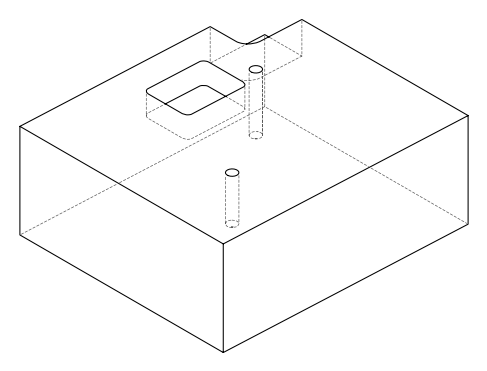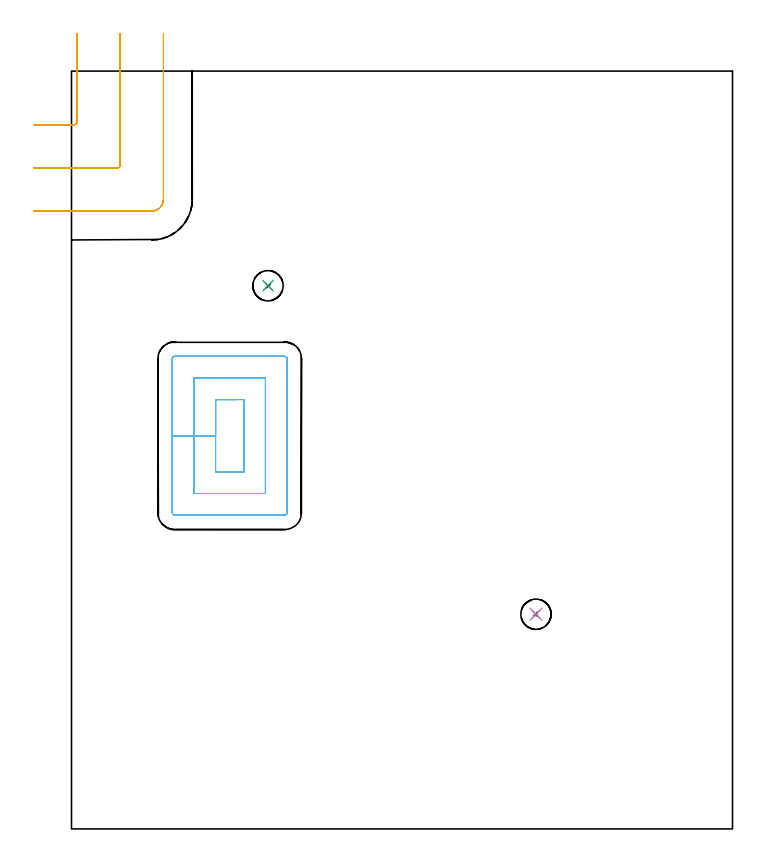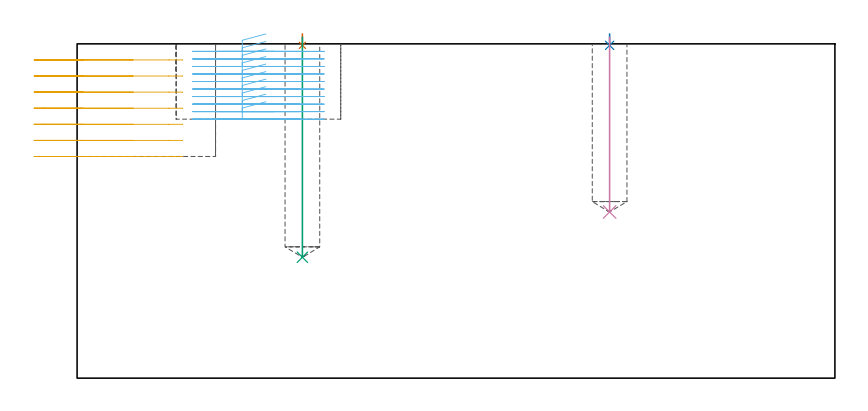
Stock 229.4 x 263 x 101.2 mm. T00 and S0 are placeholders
(PLAN: 6 operations, 3 tool changes, 13.1 min)
(1 SPOT_DRILL | STEP1POCKET | NXT0321_9005460120000 | 0.03 min | 1 mm3)
(2 SPOT_DRILL_1 | STEP1POCKET_1 | NXT0321_9005460120000 | 0.03 min | 1 mm3)
(3 DRILL_BLIND_HOLE_INTO_CENTER | STEP1POCKET | UGT0301_500 | 0.27 min | 5400 mm3)
(4 DRILL_BLIND_HOLE_INTO_CENTER_1 | STEP1POCKET_1 | UGT0301_500 | 0.21 min | 4215 mm3)
(5 MILL_CORNER_NOTCH_RECTANGULAR | CORNER_NOTCH_RECTANGULAR | UGT0201_094 | Follow Part, ap 5, ae 75% | 3.67 min | 82277 mm3)
(6 MILL_RECTANGULAR_POCKET | POCKET_RECTANGULAR_STRAIGHT | NXT0201_013 | Follow Part, ap 2.5, ae 75% | 8.92 min | 73286 mm3)
(TOOL NXT0321_9005460120000 | NC Spot Drill, 142deg, 12mm, Carbide, Uncoated | D12 PA142 FL30 Z2)
(TOOL UGT0301_500 | Carbide Drill 10.5 mm | D10.5 PA118 FL87 Z2)
(TOOL UGT0201_094 | End mill 20 mm | D20 FL38 Z4)
(TOOL NXT0201_013 | ENDMILL 10mm | D10 FL30 Z4)
(OP 1 SPOT_DRILL)
G17 G21 G94 G90
T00 M6
G54
G17 G0 G90 X68.2 Y188.5 S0 M3
G43 Z111.2 H0
G94 G81 G98 Z100.748 F250. R104.2
G80
M5
M2
(OP 2 SPOT_DRILL_1)
G17 G21 G94 G90
T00 M6
G54
G17 G0 G90 X161.2 Y74.5 S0 M3
G43 Z111.2 H0
G94 G81 G98 Z100.748 F250. R104.2
G80
M5
M2
(OP 3 DRILL_BLIND_HOLE_INTO_CENTER)
G17 G21 G94 G90
T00 M6
G54
G17 G0 G90 X68.2 Y188.5 S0 M3
G43 Z111.2 H0
G94 G81 G98 Z36.6 F250. R103.2
G80
M5
M2
(OP 4 DRILL_BLIND_HOLE_INTO_CENTER_1)
G17 G21 G94 G90
T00 M6
G54
G17 G0 G90 X161.2 Y74.5 S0 M3
G43 Z111.2 H0
G94 G81 G98 Z50.3 F250. R103.2
G80
M5
M2
(OP 5 MILL_CORNER_NOTCH_RECTANGULAR)
G17 G21 G94 G90
T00 M6
G54
G17 G0 G90 X-13. Y244.4 S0 M3
G43 Z111.2 H0
Z96.328
G94 G1 X-10. F250.
X0.904 F500.
G3 X1.9 Y245.396 R1.
G1 Y273.
Y276. F250.
G0 Z111.2
X-13. Y229.4
Z96.328
G1 X-10.
X15.904 F500.
G3 X16.9 Y230.396 R1.
G1 Y273.
Y276. F250.
G0 Z111.2
X-13. Y214.4
Z96.328
G1 X-10.
X27.8 F500.
G3 X31.9 Y218.5 R4.1
G1 Y273.
Y276. F250.
G0 Z111.2
X-13. Y244.4
Z91.457
G1 X-10.
X0.904 F500.
G3 X1.9 Y245.396 R1.
G1 Y273.
Y276. F250.
G0 Z111.2
X-13. Y229.4
Z91.457
G1 X-10.
X15.904 F500.
G3 X16.9 Y230.396 R1.
G1 Y273.
Y276. F250.
G0 Z111.2
X-13. Y214.4
Z91.457
G1 X-10.
X27.8 F500.
G3 X31.9 Y218.5 R4.1
G1 Y273.
Y276. F250.
G0 Z111.2
X-13. Y244.4
Z86.586
G1 X-10.
X0.904 F500.
G3 X1.9 Y245.396 R1.
G1 Y273.
Y276. F250.
G0 Z111.2
X-13. Y229.4
Z86.586
G1 X-10.
X15.904 F500.
G3 X16.9 Y230.396 R1.
G1 Y273.
Y276. F250.
G0 Z111.2
X-13. Y214.4
Z86.586
G1 X-10.
X27.8 F500.
G3 X31.9 Y218.5 R4.1
G1 Y273.
Y276. F250.
G0 Z111.2
X-13. Y244.4
Z81.714
G1 X-10.
X0.904 F500.
G3 X1.9 Y245.396 R1.
G1 Y273.
Y276. F250.
G0 Z111.2
X-13. Y229.4
Z81.714
G1 X-10.
X15.904 F500.
G3 X16.9 Y230.396 R1.
G1 Y273.
Y276. F250.
G0 Z111.2
X-13. Y214.4
Z81.714
G1 X-10.
X27.8 F500.
G3 X31.9 Y218.5 R4.1
G1 Y273.
Y276. F250.
G0 Z111.2
X-13. Y244.4
Z76.843
G1 X-10.
X0.904 F500.
G3 X1.9 Y245.396 R1.
G1 Y273.
Y276. F250.
G0 Z111.2
X-13. Y229.4
Z76.843
G1 X-10.
X15.904 F500.
G3 X16.9 Y230.396 R1.
G1 Y273.
Y276. F250.
G0 Z111.2
X-13. Y214.4
Z76.843
G1 X-10.
X27.8 F500.
G3 X31.9 Y218.5 R4.1
G1 Y273.
Y276. F250.
G0 Z111.2
X-13. Y244.4
Z71.971
G1 X-10.
X0.904 F500.
G3 X1.9 Y245.396 R1.
G1 Y273.
Y276. F250.
G0 Z111.2
X-13. Y229.4
Z71.971
G1 X-10.
X15.904 F500.
G3 X16.9 Y230.396 R1.
G1 Y273.
Y276. F250.
G0 Z111.2
X-13. Y214.4
Z71.971
G1 X-10.
X27.8 F500.
G3 X31.9 Y218.5 R4.1
G1 Y273.
Y276. F250.
G0 Z111.2
X-13. Y244.4
Z67.1
G1 X-10.
X0.904 F500.
G3 X1.9 Y245.396 R1.
G1 Y273.
Y276. F250.
G0 Z111.2
X-13. Y229.4
Z67.1
G1 X-10.
X15.904 F500.
G3 X16.9 Y230.396 R1.
G1 Y273.
Y276. F250.
G0 Z111.2
X-13. Y214.4
Z67.1
G1 X-10.
X27.8 F500.
G3 X31.9 Y218.5 R4.1
G1 Y273.
Y276. F250.
G0 Z111.2
M5
M2
(OP 6 MILL_RECTANGULAR_POCKET)
G17 G21 G94 G90
T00 M6
G54
G17 G0 G90 X57.155 Y149. S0 M3
G43 Z111.2 H0
Z104.2
G94 G1 X50. Z102.283 F250.
Y136.45 Z98.92
Y123.9 F500.
X59.8
Y149.
X50.
Y136.45
X42.5
Y116.4
X67.3
Y156.5
X42.5
Y136.45
X35.
Y109.7
G3 X35.8 Y108.9 R0.8
G1 X74.
G3 X74.8 Y109.7 R0.8
G1 Y163.2
G3 X74. Y164. R0.8
G1 X35.8
G3 X35. Y163.2 R0.8
G1 Y136.45
Y135.45
G0 X57.155 Y149. Z101.92
G1 X50. Z100.003 F250.
Y136.45 Z96.64
Y123.9 F500.
X59.8
Y149.
X50.
Y136.45
X42.5
Y116.4
X67.3
Y156.5
X42.5
Y136.45
X35.
Y109.7
G3 X35.8 Y108.9 R0.8
G1 X74.
G3 X74.8 Y109.7 R0.8
G1 Y163.2
G3 X74. Y164. R0.8
G1 X35.8
G3 X35. Y163.2 R0.8
G1 Y136.45
Y135.45
G0 X57.155 Y149. Z99.64
G1 X50. Z97.723 F250.
Y136.45 Z94.36
Y123.9 F500.
X59.8
Y149.
X50.
Y136.45
X42.5
Y116.4
X67.3
Y156.5
X42.5
Y136.45
X35.
Y109.7
G3 X35.8 Y108.9 R0.8
G1 X74.
G3 X74.8 Y109.7 R0.8
G1 Y163.2
G3 X74. Y164. R0.8
G1 X35.8
G3 X35. Y163.2 R0.8
G1 Y136.45
Y135.45
G0 X57.155 Y149. Z97.36
G1 X50. Z95.443 F250.
Y136.45 Z92.08
Y123.9 F500.
X59.8
Y149.
X50.
Y136.45
X42.5
Y116.4
X67.3
Y156.5
X42.5
Y136.45
X35.
Y109.7
G3 X35.8 Y108.9 R0.8
G1 X74.
G3 X74.8 Y109.7 R0.8
G1 Y163.2
G3 X74. Y164. R0.8
G1 X35.8
G3 X35. Y163.2 R0.8
G1 Y136.45
Y135.45
G0 X57.155 Y149. Z95.08
G1 X50. Z93.163 F250.
Y136.45 Z89.8
Y123.9 F500.
X59.8
Y149.
X50.
Y136.45
X42.5
Y116.4
X67.3
Y156.5
X42.5
Y136.45
X35.
Y109.7
G3 X35.8 Y108.9 R0.8
G1 X74.
G3 X74.8 Y109.7 R0.8
G1 Y163.2
G3 X74. Y164. R0.8
G1 X35.8
G3 X35. Y163.2 R0.8
G1 Y136.45
Y135.45
G0 X57.155 Y149. Z92.8
G1 X50. Z90.883 F250.
Y136.45 Z87.52
Y123.9 F500.
X59.8
Y149.
X50.
Y136.45
X42.5
Y116.4
X67.3
Y156.5
X42.5
Y136.45
X35.
Y109.7
G3 X35.8 Y108.9 R0.8
G1 X74.
G3 X74.8 Y109.7 R0.8
G1 Y163.2
G3 X74. Y164. R0.8
G1 X35.8
G3 X35. Y163.2 R0.8
G1 Y136.45
Y135.45
G0 X57.155 Y149. Z90.52
G1 X50. Z88.603 F250.
Y136.45 Z85.24
Y123.9 F500.
X59.8
Y149.
X50.
Y136.45
X42.5
Y116.4
X67.3
Y156.5
X42.5
Y136.45
X35.
Y109.7
G3 X35.8 Y108.9 R0.8
G1 X74.
G3 X74.8 Y109.7 R0.8
G1 Y163.2
G3 X74. Y164. R0.8
G1 X35.8
G3 X35. Y163.2 R0.8
G1 Y136.45
Y135.45
G0 X57.155 Y149. Z88.24
G1 X50. Z86.323 F250.
Y136.45 Z82.96
Y123.9 F500.
X59.8
Y149.
X50.
Y136.45
X42.5
Y116.4
X67.3
Y156.5
X42.5
Y136.45
X35.
Y109.7
G3 X35.8 Y108.9 R0.8
G1 X74.
G3 X74.8 Y109.7 R0.8
G1 Y163.2
G3 X74. Y164. R0.8
G1 X35.8
G3 X35. Y163.2 R0.8
G1 Y136.45
Y135.45
G0 X57.155 Y149. Z85.96
G1 X50. Z84.043 F250.
Y136.45 Z80.68
Y123.9 F500.
X59.8
Y149.
X50.
Y136.45
X42.5
Y116.4
X67.3
Y156.5
X42.5
Y136.45
X35.
Y109.7
G3 X35.8 Y108.9 R0.8
G1 X74.
G3 X74.8 Y109.7 R0.8
G1 Y163.2
G3 X74. Y164. R0.8
G1 X35.8
G3 X35. Y163.2 R0.8
G1 Y136.45
Y135.45
G0 X57.155 Y149. Z83.68
G1 X50. Z81.763 F250.
Y136.45 Z78.4
Y123.9 F500.
X59.8
Y149.
X50.
Y136.45
X42.5
Y116.4
X67.3
Y156.5
X42.5
Y136.45
X35.
Y109.7
G3 X35.8 Y108.9 R0.8
G1 X74.
G3 X74.8 Y109.7 R0.8
G1 Y163.2
G3 X74. Y164. R0.8
G1 X35.8
G3 X35. Y163.2 R0.8
G1 Y136.45
Y135.45
G0 Z111.2
M5
M2
